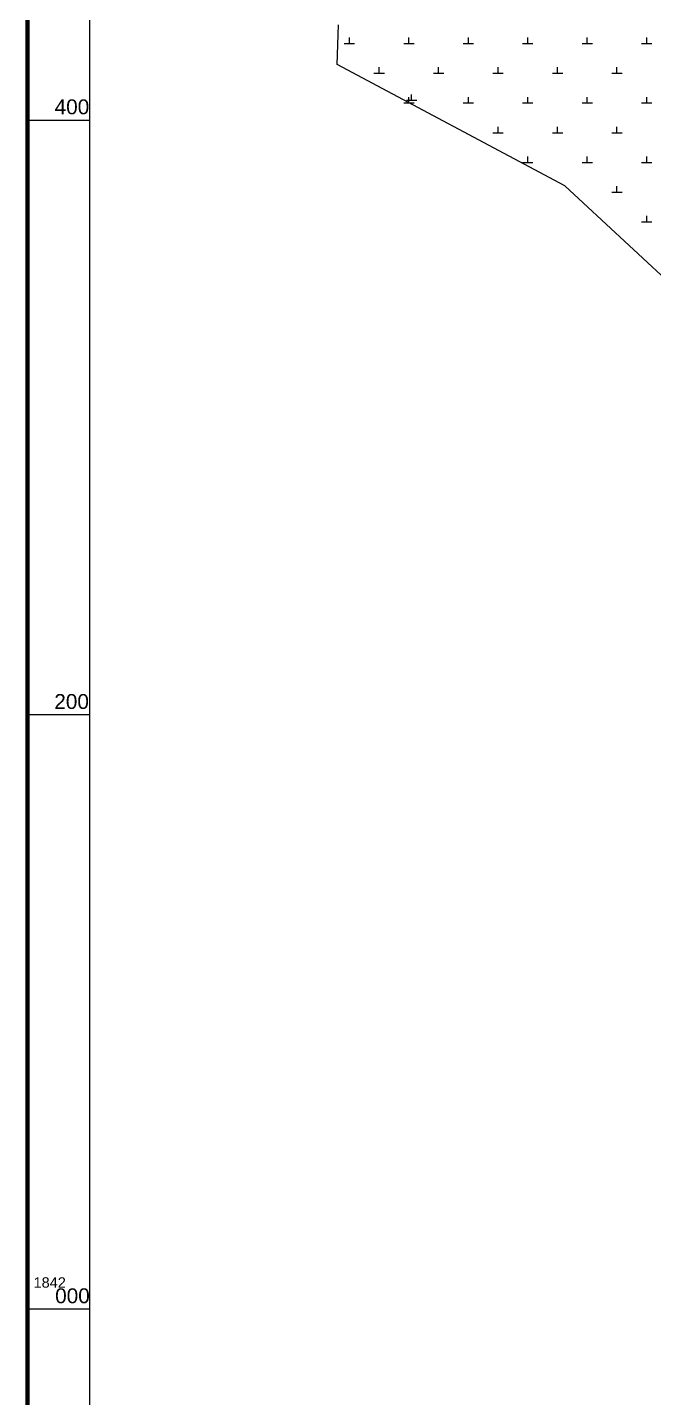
# Model space of a CAD drawing. Header units: metres. Extents: x 546779 to 548251, y 1841578 to 1843315.
# Drawn here: x 546779 to 546989.7, y 1841970.2 to 1842431.3 of the extents above; entities that cross this region are included whole.
import ezdxf

# ---------------------------------------------------------------- set-up
doc = ezdxf.new("R2010")
doc.units = ezdxf.units.M
doc.header["$MEASUREMENT"] = 0
for name, color, linetype, lineweight in [('Level 10', 7, 'Continuous', 0), ('Level 19', 7, 'Continuous', 0), ('Level 56', 7, 'Continuous', 0), ('Level 60', 7, 'Continuous', 0)]:
    doc.layers.add(name, color=color, linetype=linetype, lineweight=lineweight)
doc.styles.add('Style-VHarial', font='VHarial.shx')

# ---------------------------------------------------------------- blocks, each defined once
blk = doc.blocks.new('ND')
at = {"layer": 'Level 19', "color": 7, "linetype": 'Continuous', "lineweight": 0}
for p, q in [((-8.699919, 0), (8.699919, 0)), ((0, 0), (0, 9.999907))]:
    blk.add_line(p, q, dxfattribs=at)

msp = doc.modelspace()

# ---------------------------------------------------------------- linework, layer by layer
at = {"layer": 'Level 10', "color": 7, "linetype": 'Continuous', "lineweight": 0}
msp.add_line((546883.17, 1842418.83), (546883.63, 1842432.17), dxfattribs=at)
at = {"layer": 'Level 10', "color": 7, "linetype": 'Continuous', "lineweight": 0, "flags": 128}
msp.add_lwpolyline([(547000, 1842340.78), (546959.75, 1842378.02), (546883.17, 1842418.83)], dxfattribs=at)
at = {"layer": 'Level 60', "color": 7, "linetype": 'Continuous', "lineweight": 140, "flags": 128}
msp.add_lwpolyline([(546779, 1843221), (548221, 1843221), (548221, 1841779), (546779, 1841779), (546779, 1843221)], close=True, dxfattribs=at)
at = {"layer": 'Level 60', "color": 7, "linetype": 'Continuous', "lineweight": 0, "flags": 128}
msp.add_lwpolyline([(546800, 1843200), (548200, 1843200), (548200, 1841800), (546800, 1841800), (546800, 1843200)], close=True, dxfattribs=at)
for points in [[(546800, 1842400), (546779, 1842400)], [(546800, 1842200), (546779, 1842200)], [(546800, 1842000), (546779, 1842000)]]:
    msp.add_lwpolyline(points, dxfattribs=at)

# ---------------------------------------------------------------- block references
at = {"layer": 'Level 19', "color": 7, "linetype": 'Continuous', "lineweight": 0, "xscale": 0.200002, "yscale": 0.200002, "zscale": 0.200002}
for p in [(546887.34, 1842425.92), (546907.34, 1842425.92), (546927.34, 1842425.92), (546947.34, 1842425.92), (546967.34, 1842425.92), (546987.34, 1842425.92), (546897.34, 1842415.92), (546917.34, 1842415.92), (546937.34, 1842415.92), (546957.34, 1842415.92), (546977.34, 1842415.92), (546907.34, 1842405.92), (546908.23, 1842406.81), (546927.34, 1842405.92), (546947.34, 1842405.92), (546967.34, 1842405.92), (546987.34, 1842405.92), (546987.34, 1842405.92), (546937.34, 1842395.92), (546937.34, 1842395.92), (546957.34, 1842395.92), (546977.34, 1842395.92), (546947.34, 1842385.92), (546967.34, 1842385.92), (546987.34, 1842385.92), (546977.34, 1842375.92), (546987.34, 1842365.92)]:
    msp.add_blockref('ND', p, dxfattribs=at)

# ---------------------------------------------------------------- texts
at = {"layer": 'Level 56', "color": 7, "linetype": 'Continuous', "lineweight": 0, "style": 'Style-VHarial'}
for s, height, p in [('400', 5, (546788.15, 1842402.12)), ('200', 5, (546788.04, 1842202)), ('1842', 3.5, (546781.06, 1842007.23)), ('000', 5, (546788.33, 1842002))]:
    msp.add_text(s, height=height, dxfattribs=at).set_placement(p)

doc.saveas('drawing.dxf')
